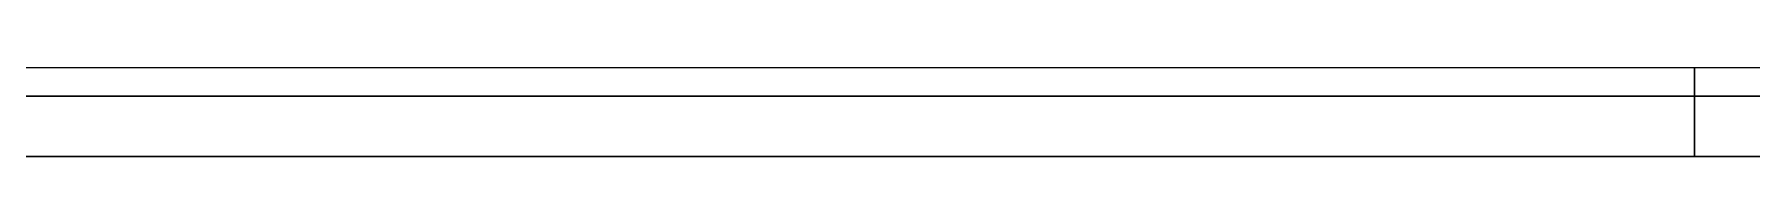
# Model space of a CAD drawing. Header units: metres. Extents: x 0 to 34.6, y -10.7 to 20.6.
# Drawn here: x 18.934 to 20.812, y -1.082 to -0.985 of the extents above; entities that cross this region are included whole.
import ezdxf

# ---------------------------------------------------------------- set-up
doc = ezdxf.new("R2010")
doc.units = ezdxf.units.M
doc.header["$MEASUREMENT"] = 0
doc.layers.get('0').update_dxf_attribs({"linetype": 'CONTINUOUS'})

msp = doc.modelspace()

# ---------------------------------------------------------------- linework, layer by layer
for points in [[(18.3313, -1.0165), (20.75, -1.0165), (20.75, -0.9855), (18.3313, -0.9855)], [(20.75, -1.0165), (23, -1.0165), (23, -0.9855), (20.75, -0.9855)], [(18.3313, -1.0822), (20.75, -1.0822), (20.75, -1.0165), (18.3313, -1.0165)], [(20.75, -1.0822), (23, -1.0822), (23, -1.0165), (20.75, -1.0165)], [(20.75, -1.0822), (18.3313, -1.0822), (18.3313, -1.0822), (20.75, -1.0822)], [(23, -1.0822), (20.75, -1.0822), (20.75, -1.0822), (23, -1.0822)]]:
    msp.add_3dface(points)

doc.saveas('drawing.dxf')
